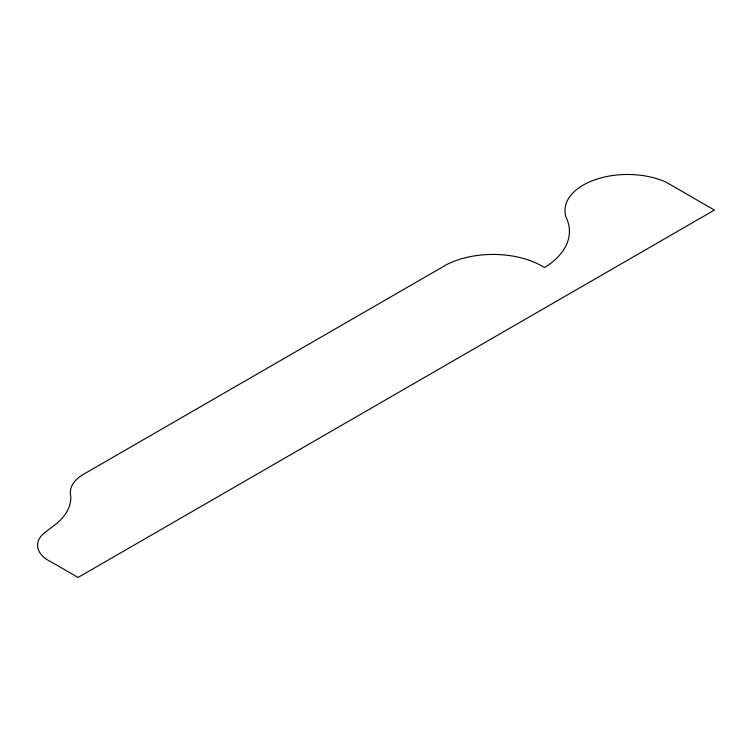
<?xml version="1.0" encoding="UTF-8"?>
<svg xmlns="http://www.w3.org/2000/svg" width="752" height="752" viewBox="0 0 752 752"><rect width="100%" height="100%" fill="white"/><g stroke="black" fill="none" stroke-linecap="round" stroke-linejoin="round"><path stroke-width="1.13" d="M54.332 525.347L45.346 532.106A37.44 21.611 0 0 0 51.042 561.866L78.058 577.461L714.4 210.071L665.952 182.097A62.548 36.105 0 0 0 595.142 179.69A62.548 36.105 0 0 0 565.974 217.018A91.246 52.678 0 0 1 544.486 267.552A69.692 40.232 0 0 0 446.688 264.601L83.801 474.117A44.866 25.897 0 0 0 70.829 496.461A79.768 46.051 0 0 1 54.332 525.347"/></g></svg>
